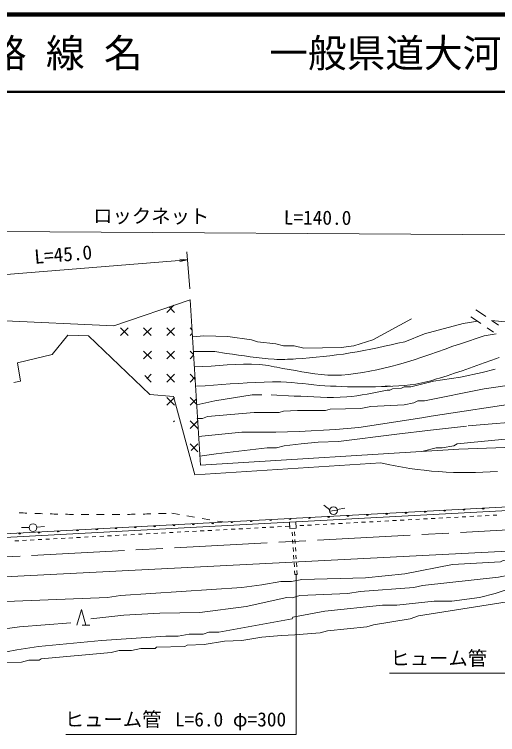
# Model space of a CAD drawing. Units: millimetres, scale not verified. Extents: x 40000 to 680000, y 20000 to 380000.
# Drawn here: x 183804 to 246249, y 286955 to 380000 of the extents above; entities that cross this region are included whole.
import ezdxf
from ezdxf.enums import TextEntityAlignment as Align

# ---------------------------------------------------------------- set-up
doc = ezdxf.new("R2010")
doc.units = ezdxf.units.MM
doc.header["$LTSCALE"] = 1000
doc.linetypes.add('CHAIN', pattern=[18.5, 12, -1.5, 3.5, -1.5])
for name, color, linetype, lineweight in [('M-BGD', 7, 'Continuous', 13), ('M-BMK', 2, 'CHAIN', 13), ('M-STR-HTXT', 7, 'Continuous', 13), ('M-TTL', 2, 'Continuous', 140), ('M-TTL-LINE', 7, 'Continuous', 50)]:
    doc.layers.add(name, color=color, linetype=linetype, lineweight=lineweight)
doc.layers.add('M-TTL-TXT', color=7, linetype='Continuous')
doc.styles.add('ＭＳ ゴシック', font='')
doc.styles.get('ＭＳ ゴシック').set_extended_font_data('MS Gothic')

# ---------------------------------------------------------------- blocks, each defined once
blk = doc.blocks.new('針葉樹林')
at = {"color": 7, "linetype": 'Continuous', "lineweight": 13}
for p, q in [((-0.6, 0), (0, 2)), ((0, 2), (0.6, 0)), ((0.1, 0), (1.1, 0))]:
    blk.add_line(p, q, dxfattribs=at)
blk = doc.blocks.new('open_arrow')
at = {"color": 0, "linetype": 'Continuous', "lineweight": -2}
blk.add_lwpolyline([(7.5, 1.25), (0, 0), (7.5, -1.25)], dxfattribs=at)

msp = doc.modelspace()

# ---------------------------------------------------------------- linework, layer by layer
at = {"layer": 'M-BGD'}
for p, q in [((196673, 339756), (206501, 343132)), ((204416, 342416), (203500, 341501)), ((206501, 343132), (207852, 321748)), ((203798, 342203), (204501, 341501)), ((243901, 341523), (243416, 341852)), ((244729, 340962), (243901, 341523)), ((167411, 341106), (196673, 339756)), ((243255, 340633), (242799, 340941)), ((244083, 340072), (243255, 340633)), ((241792, 340078), (236797, 338723)), ((243676, 340347), (241792, 340078)), ((246385, 339841), (245557, 340401)), ((198501, 339500), (197500, 338501)), ((197501, 339501), (198500, 338500)), ((200500, 339500), (201500, 338501)), ((201501, 339501), (200501, 338500)), ((203500, 339501), (204500, 338500)), ((204500, 339500), (203501, 338500)), ((206500, 339501), (206746, 339255)), ((206777, 338777), (206500, 338500)), ((236797, 338723), (234257, 337707)), ((245739, 338950), (244911, 339511)), ((188701, 336079), (190726, 338555)), ((190726, 338555), (193390, 338480)), ((193390, 338480), (201306, 330902)), ((184199, 334991), (188701, 336079)), ((201501, 336501), (200500, 335500)), ((200501, 336500), (201501, 335501)), ((204500, 336501), (203500, 335501)), ((203501, 336501), (204500, 335500)), ((206955, 335955), (206500, 335500)), ((206501, 336500), (206949, 336052)), ((206924, 336437), (209703, 336437)), ((209703, 336437), (211227, 336183)), ((184574, 332628), (184199, 334991)), ((200647, 333354), (201500, 332501)), ((201500, 333500), (200918, 332918)), ((203500, 333500), (204501, 332500)), ((204501, 333501), (203501, 332501)), ((206500, 333501), (207151, 332850)), ((207133, 333133), (206500, 332500)), ((224859, 333389), (225367, 333389)), ((183749, 332440), (184574, 332628)), ((235019, 331865), (237982, 332627)), ((231717, 331950), (232394, 331950)), ((201306, 330902), (204382, 330640)), ((204501, 330500), (203500, 329500)), ((203501, 330500), (204500, 329501)), ((204382, 330640), (207120, 320510)), ((207311, 330311), (206500, 329501)), ((206501, 330501), (207353, 329648)), ((216985, 330849), (219948, 330680)), ((207360, 329546), (209703, 330087)), ((207417, 327801), (207502, 327463)), ((228330, 326616), (236458, 327886)), ((237667, 328101), (236458, 327886)), ((204501, 327501), (204365, 327365)), ((206501, 327501), (207501, 326500)), ((207489, 327489), (206501, 326501)), ((225282, 326362), (228330, 326616)), ((242215, 326785), (237559, 326277)), ((217577, 326023), (220625, 326108)), ((220625, 326108), (225282, 326362)), ((223081, 324753), (220879, 324499)), ((241241, 323849), (270540, 324825)), ((206500, 324500), (207500, 323500)), ((207501, 324500), (206663, 323663)), ((207852, 321748), (241241, 323849)), ((209873, 323229), (216477, 323991)), ((209873, 323229), (207777, 322930)), ((207120, 320510), (231168, 322049)), ((290235, 318178), (220166, 314425)), ((251114, 316584), (154960, 311433)), ((223771, 316602), (224549, 315974)), ((204138, 315568), (205123, 315397)), ((224544, 315834), (225539, 315940)), ((226506, 316206), (225525, 316015)), ((206109, 315227), (207094, 315056)), ((208079, 314886), (209065, 314715)), ((210050, 314545), (210759, 314422)), ((231177, 314514), (230678, 314488)), ((232176, 314568), (231677, 314541)), ((233175, 314621), (232675, 314595)), ((234173, 314675), (233674, 314648)), ((235172, 314728), (234672, 314702)), ((236170, 314782), (235671, 314755)), ((237169, 314835), (236670, 314809)), ((238167, 314889), (237668, 314862)), ((239166, 314942), (238667, 314916)), ((240165, 314996), (239665, 314969)), ((241163, 315049), (240664, 315022)), ((242162, 315103), (241662, 315076)), ((243160, 315156), (242661, 315129)), ((244159, 315210), (243660, 315183)), ((245157, 315263), (244658, 315236)), ((246156, 315317), (245657, 315290)), ((219367, 314382), (155866, 310981)), ((185711, 313701), (184711, 313719)), ((186709, 313735), (187705, 313820)), ((214316, 313611), (213816, 313584)), ((215314, 313665), (214815, 313638)), ((216313, 313718), (215813, 313691)), ((217311, 313772), (216812, 313745)), ((218310, 313825), (217811, 313798)), ((219308, 313879), (218809, 313852)), ((219394, 313883), (219308, 313879)), ((220166, 314425), (219367, 314382)), ((219367, 314382), (219410, 313584)), ((219410, 313584), (220209, 313626)), ((220209, 313626), (220166, 314425)), ((221192, 313979), (220692, 313953)), ((222190, 314033), (221691, 314006)), ((223189, 314086), (222690, 314060)), ((224187, 314140), (223688, 314113)), ((225186, 314193), (224687, 314167)), ((226185, 314247), (225685, 314220)), ((227183, 314300), (226684, 314274)), ((228182, 314354), (227682, 314327)), ((229180, 314407), (228681, 314381)), ((230179, 314461), (229680, 314434)), ((290615, 312834), (156133, 305988)), ((196341, 312648), (195842, 312622)), ((197340, 312702), (196841, 312675)), ((198339, 312755), (197839, 312729)), ((199337, 312809), (198838, 312782)), ((200336, 312862), (199836, 312836)), ((201334, 312916), (200835, 312889)), ((202333, 312969), (201834, 312943)), ((203331, 313023), (202832, 312996)), ((204330, 313076), (203831, 313049)), ((205329, 313130), (204829, 313103)), ((206327, 313183), (205828, 313156)), ((207326, 313237), (206826, 313210)), ((208324, 313290), (207825, 313263)), ((209323, 313344), (208823, 313317)), ((210321, 313397), (209822, 313370)), ((211320, 313451), (210821, 313424)), ((212318, 313504), (211819, 313477)), ((213317, 313558), (212818, 313531)), ((219692, 313120), (219725, 312621)), ((219991, 313140), (220024, 312641)), ((184359, 312006), (183859, 311980)), ((185357, 312060), (184858, 312033)), ((186356, 312113), (185856, 312087)), ((187354, 312167), (186855, 312140)), ((188353, 312220), (187854, 312194)), ((189351, 312274), (188852, 312247)), ((190350, 312327), (189851, 312301)), ((191349, 312381), (190849, 312354)), ((192347, 312434), (191848, 312408)), ((193346, 312488), (192846, 312461)), ((194344, 312541), (193845, 312515)), ((195343, 312595), (194844, 312568)), ((219758, 312123), (219791, 311624)), ((220057, 312142), (220090, 311643)), ((219824, 311125), (219857, 310626)), ((220123, 311145), (220156, 310646)), ((219890, 310127), (219923, 309628)), ((220189, 310147), (220222, 309648)), ((219956, 309129), (219989, 308630)), ((220255, 309149), (220288, 308650)), ((220022, 308131), (220055, 307632)), ((220321, 308151), (220354, 307652)), ((220055, 307632), (220354, 307652))]:
    msp.add_line(p, q, dxfattribs=at)
for points in [[(235103, 340671), (230108, 337961), (227653, 337199), (226044, 336945), (221218, 336861)], [(245450, 340474), (247719, 340247), (251105, 340078), (260927, 340078), (263297, 340332), (263551, 340501), (264059, 340501)], [(246080, 338719), (244501, 338469), (241453, 337453)], [(206803, 338357), (208264, 338469), (211397, 338385), (214445, 337961), (215207, 337707), (217577, 337453), (218593, 337199), (219948, 337199), (221218, 336861)], [(241453, 337453), (240454, 337117), (239459, 336768), (238465, 336413), (237471, 336058), (236476, 335709), (235477, 335373), (234472, 335055), (233461, 334761), (232441, 334498), (231541, 334286), (230637, 334084), (229729, 333896), (228817, 333729), (227902, 333588), (226985, 333477), (226065, 333404), (225142, 333372), (224303, 333391), (223466, 333457), (222632, 333560), (221799, 333689), (220967, 333835), (220137, 333988), (219306, 334138), (218474, 334273), (218102, 334335), (217732, 334405), (217361, 334479), (216991, 334553), (216620, 334623), (216249, 334685), (215876, 334735), (215501, 334769), (214454, 334811), (213407, 334809), (212360, 334775), (211312, 334717), (210264, 334646), (209216, 334572), (208168, 334504), (207121, 334453)], [(234257, 337707), (233374, 337521), (232493, 337329), (231613, 337134), (230732, 336940), (229850, 336751), (228967, 336572), (228081, 336405), (227192, 336256), (226318, 336124), (225443, 336002), (224566, 335891), (223687, 335791), (222808, 335700), (221927, 335620), (221046, 335550), (220164, 335490), (219815, 335469), (219466, 335451), (219117, 335437), (218767, 335427), (218418, 335422), (218069, 335423), (217719, 335430), (217371, 335445), (216599, 335497), (215830, 335570), (215062, 335660), (214294, 335762), (213528, 335870), (212761, 335979), (211995, 336085), (211227, 336183)], [(246449, 335675), (245488, 335338), (244529, 334993), (243571, 334646), (242612, 334301), (241652, 333961), (240689, 333630), (239722, 333312), (238749, 333012), (238370, 332899), (237991, 332788), (237610, 332680), (237229, 332576), (236846, 332479), (236461, 332391), (236074, 332312), (235685, 332246), (234947, 332145), (234207, 332067), (233464, 332009), (232720, 331966), (231975, 331936), (231229, 331915), (230483, 331899), (229738, 331885), (229011, 331876), (228284, 331876), (227558, 331884), (226831, 331899), (226104, 331921), (225378, 331949), (224652, 331983), (223926, 332020), (223215, 332070), (222506, 332137), (221797, 332214), (221089, 332295), (220380, 332372), (219671, 332439), (218961, 332489), (218249, 332516), (217158, 332521), (216067, 332500), (214976, 332458), (213886, 332400), (212796, 332329), (211706, 332251), (210616, 332170), (209526, 332090), (208436, 332016), (207346, 331953)], [(245941, 334151), (244247, 333728), (241453, 333135), (237982, 332627)], [(254659, 332905), (250936, 332373), (248989, 332289), (244501, 331611), (236797, 330087), (235950, 330087), (235442, 329833), (234172, 329579), (229854, 329325), (228584, 329071), (224605, 328987), (224012, 328817), (220371, 328817), (218593, 328733), (218001, 328563), (214783, 328563), (208772, 328055), (208095, 327801), (207417, 327801)], [(231971, 331442), (231321, 331328), (230672, 331204), (230023, 331077), (229375, 330952), (228725, 330834), (228074, 330729), (227421, 330642), (226764, 330579), (225914, 330533), (225063, 330518), (224211, 330527), (223358, 330553), (222506, 330588), (221653, 330626), (220800, 330659), (219948, 330680)], [(235019, 331865), (234172, 331865), (233833, 331696), (232648, 331611), (232309, 331442), (231971, 331442)], [(215799, 330849), (214529, 330849), (209703, 330087)], [(251529, 330341), (251190, 330172), (249920, 330087), (249581, 329918), (237667, 328101)], [(260419, 328891), (255931, 328309), (255000, 328055), (251021, 327717), (250767, 327547), (242443, 326839)], [(263543, 327036), (262366, 326531), (258895, 326023), (248565, 325261), (241030, 324499), (240607, 324245), (239083, 323991), (238321, 323991), (236627, 323568)], [(217577, 326023), (213175, 326023), (207617, 325477)], [(237559, 326277), (233241, 325769), (225705, 324838), (223081, 324753)], [(220879, 324499), (218678, 324245), (217662, 323991), (216477, 323991)], [(255707, 310361), (253984, 310106), (246957, 309429), (246618, 309259), (240437, 308921), (234257, 307735), (229177, 307227), (220964, 306973), (219609, 306719)], [(255864, 309337), (253984, 308836), (252545, 308497), (251698, 308328), (246364, 307312), (236543, 306211), (235442, 305957), (228499, 305449), (226891, 305195), (220710, 304941), (219694, 304603)], [(256016, 308243), (255423, 308243), (250597, 306719), (245941, 305195), (243909, 304687), (240353, 304179), (238067, 304179), (233241, 303671), (231378, 303671), (223927, 302909), (219779, 302147)], [(219609, 306719), (218255, 306719), (215799, 306296), (213175, 305957), (197511, 304941), (195818, 304687), (181594, 304095), (181255, 303925), (176683, 303925), (172365, 303841), (163221, 303417), (156279, 302655)], [(256185, 306719), (253476, 305703), (247465, 304095), (236035, 302317), (234934, 301893), (230193, 301131), (229346, 300877), (224266, 300369), (223335, 300115), (220033, 299861)], [(219694, 304603), (219017, 304687), (213767, 303502), (207756, 302740), (202591, 302655), (197935, 302401), (193701, 301893)], [(156617, 294527), (158395, 294866), (163306, 295120), (165846, 295120), (174651, 295882), (178715, 296644), (179223, 296898), (179985, 296898), (181425, 297406), (184134, 297914), (186928, 298337), (195056, 299099), (203353, 299692), (204962, 299692), (206401, 299946), (208179, 299946), (208941, 300200), (210211, 300200), (219694, 301893), (219779, 302147)], [(191077, 301385), (184473, 300877), (181255, 300454), (162375, 299438), (156448, 298507)], [(220033, 299861), (218339, 299777), (215799, 299523), (213175, 299099), (210973, 299015), (208349, 298591), (206147, 298507), (205809, 298337), (202168, 298253), (201999, 298083), (200136, 298083), (198951, 297829), (197342, 297829), (196326, 297575), (187267, 296729), (187013, 296559), (185658, 296559), (184727, 296305), (182695, 296221)]]:
    msp.add_lwpolyline(points, dxfattribs=at)
for centre in [(225041, 315887), (186210, 313692)]:
    msp.add_circle(centre, 500, dxfattribs=at)
for centre, radius, start, end in [((242253, 370648), 49848, 257.15049, 274.59725), ((194822, 544878), 229500, 267.40428, 267.65394), ((194822, 544878), 229500, 267.90359, 268.15325), ((194822, 544878), 229500, 268.4029, 268.65256), ((194822, 544878), 229500, 270.89946, 271.14911), ((194822, 544878), 229500, 271.39877, 271.64842), ((194822, 544878), 229500, 271.89808, 272.14773), ((229404, 315421), 150, 183.06615, 3.06615), ((229404, 315421), 75, 183.06615, 3.06615), ((231900, 315554), 150, 183.06615, 3.06615), ((231900, 315554), 75, 183.06615, 3.06615), ((234397, 315688), 150, 183.06615, 3.06615), ((234397, 315688), 75, 183.06615, 3.06615), ((236893, 315822), 150, 183.06615, 3.06615), ((236893, 315822), 75, 183.06615, 3.06615), ((239389, 315956), 150, 183.06615, 3.06615), ((239389, 315956), 75, 183.06615, 3.06615), ((241886, 316089), 150, 183.06615, 3.06615), ((241886, 316089), 75, 183.06615, 3.06615), ((244382, 316223), 150, 183.06615, 3.06615), ((244382, 316223), 75, 183.06615, 3.06615), ((194822, 544878), 229500, 268.90221, 269.15187), ((194822, 544878), 229500, 269.40153, 269.65118), ((194822, 544878), 229500, 269.90084, 270.15049), ((194822, 544878), 229500, 270.40015, 270.6498), ((211929, 314485), 150, 183.06615, 3.06615), ((214425, 314618), 150, 183.06615, 3.06615), ((214425, 314618), 75, 183.06615, 3.06615), ((216922, 314752), 150, 183.06615, 3.06615), ((216922, 314752), 75, 183.06615, 3.06615), ((219418, 314886), 150, 183.06615, 3.06615), ((219418, 314886), 75, 183.06615, 3.06615), ((221915, 315020), 150, 183.06615, 3.06615), ((221915, 315020), 75, 183.06615, 3.06615), ((224411, 315153), 150, 183.06615, 3.06615), ((224411, 315153), 75, 183.06615, 3.06615), ((226907, 315287), 150, 183.06615, 3.06615), ((226907, 315287), 75, 183.06615, 3.06615), ((196950, 313682), 150, 183.06615, 3.06615), ((196950, 313682), 75, 183.06615, 3.06615), ((199447, 313816), 150, 183.06615, 3.06615), ((199447, 313816), 75, 183.06615, 3.06615), ((201943, 313950), 150, 183.06615, 3.06615), ((201943, 313950), 75, 183.06615, 3.06615), ((204440, 314084), 150, 183.06615, 3.06615), ((204440, 314084), 75, 183.06615, 3.06615), ((206936, 314217), 150, 183.06615, 3.06615), ((206936, 314217), 75, 183.06615, 3.06615), ((209432, 314351), 150, 183.06615, 3.06615), ((209432, 314351), 75, 183.06615, 3.06615), ((211929, 314485), 75, 183.06615, 3.06615), ((184468, 313014), 150, 183.06615, 3.06615), ((184468, 313014), 75, 183.06615, 3.06615), ((186965, 313147), 150, 183.06615, 3.06615), ((186965, 313147), 75, 183.06615, 3.06615), ((189461, 313281), 150, 183.06615, 3.06615), ((189461, 313281), 75, 183.06615, 3.06615), ((191957, 313415), 150, 183.06615, 3.06615), ((191957, 313415), 75, 183.06615, 3.06615), ((194454, 313549), 150, 183.06615, 3.06615), ((194454, 313549), 75, 183.06615, 3.06615)]:
    msp.add_arc(centre, radius, start, end, dxfattribs=at)
at = {"layer": 'M-BMK'}
msp.add_line((290381, 315683), (156000, 308485), dxfattribs=at)
at = {"layer": 'M-STR-HTXT'}
for p, q in [((130615, 352305), (270717, 351371)), ((206489, 344546), (206098, 349304)), ((159967, 344514), (206180, 348307))]:
    msp.add_line(p, q, dxfattribs=at)
for points in [[(263106, 310473), (263106, 294875), (232288, 294875)], [(220215, 307590), (220215, 286955), (190462, 286955)]]:
    msp.add_lwpolyline(points, dxfattribs=at)
at = {"layer": 'M-TTL'}
msp.add_line((680000, 380000), (40000, 380000), dxfattribs=at)
at = {"layer": 'M-TTL-LINE'}
msp.add_line((40000, 370000), (680000, 370000), dxfattribs=at)

# ---------------------------------------------------------------- block references
at = {"layer": 'M-BGD', "xscale": 1000, "yscale": 1000}
msp.add_blockref('針葉樹林', (192457, 301106), dxfattribs=at)
at = {"layer": 'M-STR-HTXT', "xscale": 133, "yscale": 133, "rotation": 184.7}
msp.add_blockref('open_arrow', (206180, 348307), dxfattribs=at)
at = {"layer": 'M-STR-HTXT', "rotation": 270}
msp.add_blockref('open_arrow', (220215, 307590), dxfattribs=at)

# ---------------------------------------------------------------- texts
at = {"layer": 'M-STR-HTXT', "style": 'ＭＳ ゴシック'}
for s, rotation, p in [('ロックネット', 359.618, (201472, 352486)), ('L=140.0', 359.618, (222973, 352281)), ('L=45.0', 4.693, (190227, 347531))]:
    msp.add_text(s, height=1833, rotation=rotation, dxfattribs=at).set_placement(p, align=Align.BOTTOM_CENTER)
for s, p in [('ヒューム管', (238642, 295358)), ('ヒューム管', (196561, 287455)), ('L=6.0 φ=300', (211738, 287455))]:
    msp.add_text(s, height=1833, dxfattribs=at).set_placement(p, align=Align.BOTTOM_CENTER)
at = {"layer": 'M-TTL-TXT', "style": 'ＭＳ ゴシック'}
for s, p in [('路 線 名', (180380, 375000)), ('一般県道大河内地吉線', (216734, 375000))]:
    msp.add_text(s, height=3666, dxfattribs=at).set_placement(p, align=Align.MIDDLE_LEFT)

doc.saveas('drawing.dxf')
